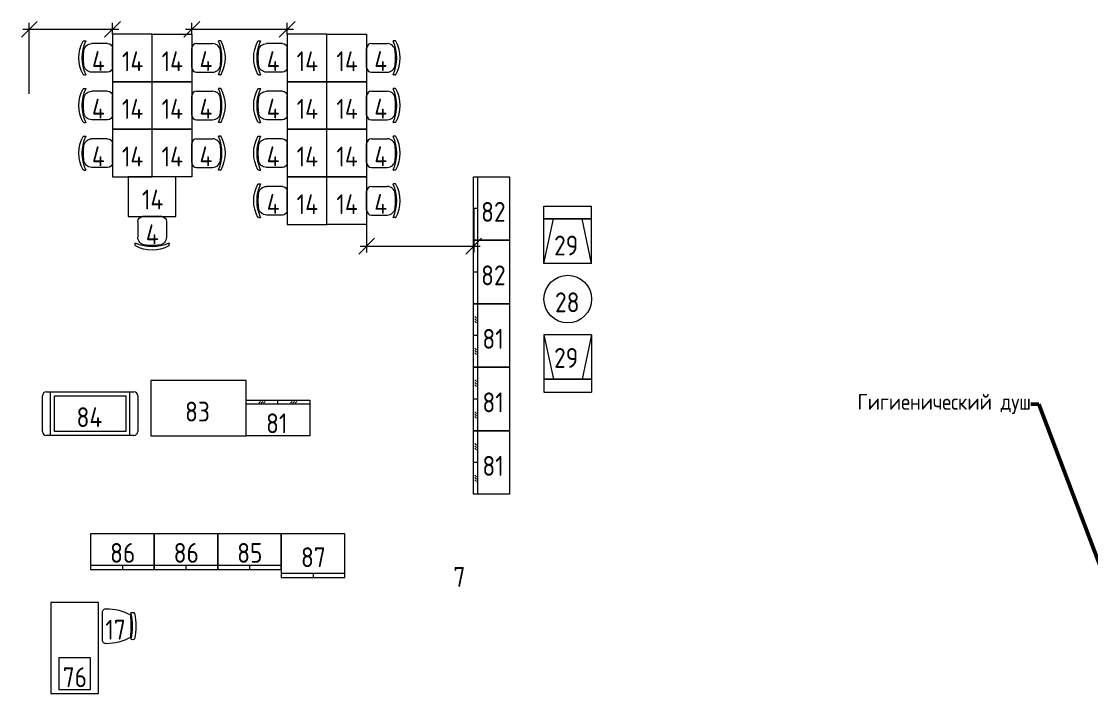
# Model space of a CAD drawing. Header units: millimetres. Extents: x 3050 to 430575, y -569542 to 36130.
# Drawn here: x 273668 to 287127, y -470705 to -462236 of the extents above; entities that cross this region are included whole.
import ezdxf
from ezdxf import colors
from ezdxf.entities.mleader import LeaderData, LeaderLine
from ezdxf.math import Vec2, Vec3

# ---------------------------------------------------------------- set-up
doc = ezdxf.new("R2010")
doc.units = ezdxf.units.MM
for name, color, linetype, lineweight in [('ТХ', 5, 'Continuous', 5), ('ТХ_КР ЗАДАНИЕ', 251, 'Continuous', 13), ('Уточнения', 210, 'Continuous', 20)]:
    doc.layers.add(name, color=color, linetype=linetype, lineweight=lineweight)
doc.layers.add('ТХ_№ПОЗ', color=7, linetype='Continuous')
doc.styles.add('GOST Common_1', font='GOST_Common.ttf', dxfattribs={"width": 0.9, "height": 350})
doc.styles.add('GOST Common_2', font='GOST_Common.ttf', dxfattribs={"width": 0.9, "height": 250})
doc.styles.add('GOST Common_3', font='GOST_Common.ttf', dxfattribs={"width": 0.9, "height": 2.5})
doc.dimstyles.new('TX-100', dxfattribs={"dimtxt": 200, "dimasz": 200, "dimexe": 80, "dimexo": 0, "dimgap": 50, "dimtad": 1, "dimtoh": 1, "dimdec": 0, "dimrnd": 10, "dimzin": 12, "dimtxsty": 'GOST Common_3', "dimblk": 'OBLIQUE', "dimcen": 1.5, "dimdle": 80, "dimclrd": 256, "dimclre": 256, "dimclrt": 256, "dimadec": 0, "dimazin": 0, "dimtfac": 1, "dimtdec": 0, "dimtmove": 0, "dimatfit": 3, "dimfxl": 1, "dimlwd": -1, "dimlwe": 15, "dimarcsym": 0})

# ---------------------------------------------------------------- blocks, each defined once
blk = doc.blocks.new('Шкаф для приборов')
at = {"layer": 'ТХ'}
for p, q in [((196627, 4650), (196627, 3850)), ((196627, 4250), (196577, 4250))]:
    blk.add_line(p, q, dxfattribs=at)
blk.add_lwpolyline([(196577, 3850), (196577, 4650), (197027, 4650), (197027, 3850)], close=True, dxfattribs=at)
blk = doc.blocks.new('Шкаф стекло')
at = {"layer": 'ТХ'}
for p, q in [((196627, 3681), (196627, 2881)), ((196592, 3521), (196613, 3500)), ((196592, 3491), (196613, 3470)), ((196592, 3461), (196613, 3440)), ((196627, 3281), (196577, 3281)), ((196592, 3121), (196613, 3100)), ((196592, 3091), (196613, 3070)), ((196592, 3061), (196613, 3040))]:
    blk.add_line(p, q, dxfattribs=at)
blk.add_lwpolyline([(196577, 2881), (196577, 3681), (197027, 3681), (197027, 2881)], close=True, dxfattribs=at)
blk = doc.blocks.new('Стол пристенный')
at = {"layer": 'ТХ'}
blk.add_lwpolyline([(196208, 2846), (196908, 2846), (196908, 4046), (196208, 4046)], close=True, dxfattribs=at)
blk = doc.blocks.new('Мобильный класс')
at = {"layer": 'ТХ'}
for p, q in [((196172, 4596), (196722, 4596)), ((196172, 3596), (196722, 3596))]:
    blk.add_line(p, q, dxfattribs=at)
for points in [[(196172, 3546), (196172, 4646)], [(196222, 4696), (196672, 4696)], [(196722, 4646), (196722, 3546)], [(196672, 3496), (196222, 3496)]]:
    blk.add_lwpolyline(points, dxfattribs=at)
blk.add_lwpolyline([(196222, 4546), (196672, 4546), (196672, 3646), (196222, 3646)], close=True, dxfattribs=at)
for centre, start, end in [((196222, 4646), 90, 180), ((196672, 4646), 0, 90), ((196222, 3546), 180, 270), ((196672, 3546), 270, 0)]:
    blk.add_arc(centre, 50, start, end, dxfattribs=at)
blk = doc.blocks.new('A$C5e6b74da')
for p, q in [((0, 0), (0, 720)), ((600, 720), (0, 720)), ((600, 0), (600, 720)), ((600, 0), (600, 720)), ((0, 0), (121, 560)), ((600, 560), (0, 560)), ((0, 0), (121, 560)), ((0, 560), (600, 560)), ((600, 0), (479, 560)), ((600, 0), (479, 560)), ((0, 0), (600, 0)), ((0, 0), (600, 0))]:
    blk.add_line(p, q)
blk = doc.blocks.new('Стул ученич штабелир №5-7')
at = {"color": 0, "linetype": 'ByBlock', "lineweight": -2}
for p, q in [((-120, 0), (120, 0)), ((-120, 0), (120, 0)), ((-180, -60), (-180, -260)), ((-180, -60), (-180, -260)), ((180, -60), (180, -260)), ((180, -60), (180, -260)), ((-213, -359), (-213, -337)), ((-213, -359), (-213, -337)), ((214, -359), (214, -337)), ((214, -359), (214, -337))]:
    blk.add_line(p, q, dxfattribs=at)
for centre, radius, start, end in [((-120, -60), 60, 90, 180), ((-120, -60), 60, 90, 180), ((120, -60), 60, 0, 90), ((120, -60), 60, 0, 90), ((-80, -260), 100, 180, 264.2584), ((-80, -260), 100, 180, 264.2584), ((80, -260), 100, 275.7416, 0), ((80, -260), 100, 275.7416, 0), ((-210, -337), 3, 63.8978, 180), ((-210, -337), 3, 63.8978, 180), ((-203, -359), 10, 180, 238.0683), ((-203, -359), 10, 180, 238.0683), ((0, 142), 521, 246.3195, 293.6805), ((0, 142), 521, 246.3195, 293.6805), ((0, 9), 431, 240.9917, 299.0083), ((0, 9), 431, 240.9917, 299.0083), ((0, 436), 800, 263.247, 276.753), ((0, 436), 800, 263.247, 276.753), ((211, -337), 3, 0, 116.1022), ((211, -337), 3, 0, 116.1022), ((204, -359), 10, 301.9317, 0), ((204, -359), 10, 301.9317, 0)]:
    blk.add_arc(centre, radius, start, end, dxfattribs=at)
blk = doc.blocks.new('Стол ученич с возможностью объединения №5-7')
blk.add_lwpolyline([(600, 0), (0, 0), (0, 500), (600, 500)], close=True)
blk = doc.blocks.new('Кресло без подлокотников')
at = {"linetype": 'Continuous'}
blk.add_line((185438, 1394), (185438, 1744), dxfattribs=at)
for centre, radius, start, end in [((185389, 1165), 624, 89.878, 119.1059), ((185393, 1744), 45.4, 359.2519, 92.1866), ((185764, 1569), 748, 167.602, 192.3978), ((185057, 1714), 28.1, 34.2901, 145.7096), ((185810, 1569), 748, 167.602, 192.3978), ((186842, 1569), 1762, 175.3938, 184.6546), ((185057, 1425), 28.1, 214.2915, 325.7083), ((185389, 1972), 624, 240.9068, 270.1215), ((185393, 1393), 45.4, 267.8135, 0.7479)]:
    blk.add_arc(centre, radius, start, end, dxfattribs=at)
blk = doc.blocks.new('Шкаф для одежды')
at = {"layer": 'ТХ'}
for p, q in [((187015, -941), (187015, -1741)), ((187015, -1341), (186965, -1341))]:
    blk.add_line(p, q, dxfattribs=at)
blk.add_lwpolyline([(186965, -1741), (186965, -941), (187515, -941), (187515, -1741)], close=True, dxfattribs=at)
blk = doc.blocks.new('_Oblique')
at = {"color": 0, "linetype": 'ByBlock', "lineweight": -2}
blk.add_line((-0.5, -0.5), (0.5, 0.5), dxfattribs=at)
blk = doc.blocks.new('*D12142')
at = {"layer": 'Defpoints', "color": 0, "transparency": 16777216}
for p in [(474599, -279016), (474599, -279076), (473553, -279829)]:
    blk.add_point(p, dxfattribs=at)
at = {"layer": 'ТХ', "lineweight": 15, "transparency": 16777216}
for p, q in [((473553, -279829), (473553, -278936)), ((474599, -279076), (474599, -278936))]:
    blk.add_line(p, q, dxfattribs=at)
at = {"layer": 'ТХ', "transparency": 16777216}
blk.add_line((473473, -279016), (474679, -279016), dxfattribs=at)
at = {"layer": 'ТХ', "transparency": 16777216, "xscale": 200, "yscale": 200, "zscale": 200, "rotation": 180}
blk.add_blockref('_Oblique', (473553, -279016), dxfattribs=at)
at = {"layer": 'ТХ', "transparency": 16777216, "xscale": 200, "yscale": 200, "zscale": 200}
blk.add_blockref('_Oblique', (474599, -279016), dxfattribs=at)
at = {"layer": 'ТХ', "transparency": 16777216, "insert": (474076, -278964), "char_height": 2.5, "attachment_point": 5, "style": 'GOST Common_3'}
blk.add_mtext('1050', dxfattribs=at)
blk = doc.blocks.new('*D12143')
at = {"layer": 'Defpoints', "color": 0, "transparency": 16777216}
for p in [(475599, -279076), (476799, -279016), (476799, -279076)]:
    blk.add_point(p, dxfattribs=at)
at = {"layer": 'ТХ', "lineweight": 15, "transparency": 16777216}
for p, q in [((475599, -279076), (475599, -278936)), ((476799, -279076), (476799, -278936))]:
    blk.add_line(p, q, dxfattribs=at)
at = {"layer": 'ТХ', "transparency": 16777216}
blk.add_line((475519, -279016), (476879, -279016), dxfattribs=at)
at = {"layer": 'ТХ', "transparency": 16777216, "xscale": 200, "yscale": 200, "zscale": 200, "rotation": 180}
blk.add_blockref('_Oblique', (475599, -279016), dxfattribs=at)
at = {"layer": 'ТХ', "transparency": 16777216, "xscale": 200, "yscale": 200, "zscale": 200}
blk.add_blockref('_Oblique', (476799, -279016), dxfattribs=at)
at = {"layer": 'ТХ', "transparency": 16777216, "insert": (476199, -278964), "char_height": 2.5, "attachment_point": 5, "style": 'GOST Common_3'}
blk.add_mtext('1200', dxfattribs=at)
blk = doc.blocks.new('*D12144')
at = {"layer": 'Defpoints', "color": 0, "transparency": 16777216}
for p in [(479146, -281274), (477799, -281476), (479146, -281749)]:
    blk.add_point(p, dxfattribs=at)
at = {"layer": 'ТХ', "lineweight": 15, "transparency": 16777216}
for p, q in [((479146, -281274), (479146, -281829)), ((477799, -281476), (477799, -281829))]:
    blk.add_line(p, q, dxfattribs=at)
at = {"layer": 'ТХ', "transparency": 16777216}
blk.add_line((477719, -281749), (479226, -281749), dxfattribs=at)
at = {"layer": 'ТХ', "transparency": 16777216, "xscale": 200, "yscale": 200, "zscale": 200, "rotation": 180}
blk.add_blockref('_Oblique', (477799, -281749), dxfattribs=at)
at = {"layer": 'ТХ', "transparency": 16777216, "xscale": 200, "yscale": 200, "zscale": 200}
blk.add_blockref('_Oblique', (479146, -281749), dxfattribs=at)
at = {"layer": 'ТХ', "transparency": 16777216, "insert": (478472, -281697), "char_height": 2.5, "attachment_point": 5, "style": 'GOST Common_3'}
blk.add_mtext('1350', dxfattribs=at)
blk = doc.blocks.new('_Dot')
at = {"color": 0, "linetype": 'ByBlock', "lineweight": -2}
blk.add_line((-0.5, 0), (-1, 0), dxfattribs=at)
at = {"color": 0, "linetype": 'ByBlock', "const_width": 0.5}
blk.add_lwpolyline([(-0.25, 0, 1), (0.25, 0, 1)], format="xyb", close=True, dxfattribs=at)
blk = doc.blocks.new('ТХ1 4 этаж')
at = {"layer": 'ТХ'}
for points in [[(474423.3, -287385.1), (474423.3, -286235.1), (473823.3, -286235.1), (473823.3, -287385.1)], [(474323.3, -287335.1), (474323.3, -286935.1), (473923.3, -286935.1), (473923.3, -287335.1)]]:
    blk.add_lwpolyline(points, close=True, dxfattribs=at)
at = {"layer": 'ТХ', "lineweight": 0}
blk.add_circle((480330.9, -282415.1), 300, dxfattribs=at)
at = {"layer": 'ТХ', "lineweight": 0, "xscale": -1, "rotation": 270}
for name, p in [('Стол ученич с возможностью объединения №5-7', (474598.9, -279675.7)), ('Стол ученич с возможностью объединения №5-7', (476798.9, -279675.7)), ('Стул ученич штабелир №5-7', (474598.9, -279375.7)), ('Стул ученич штабелир №5-7', (476798.9, -279375.7)), ('Стул ученич штабелир №5-7', (474598.9, -279975.7)), ('Стол ученич с возможностью объединения №5-7', (474598.9, -280275.7)), ('Стул ученич штабелир №5-7', (476798.9, -279975.7)), ('Стол ученич с возможностью объединения №5-7', (476798.9, -280275.7)), ('Стол ученич с возможностью объединения №5-7', (474598.9, -280875.7)), ('Стол ученич с возможностью объединения №5-7', (476798.9, -280875.7)), ('Стул ученич штабелир №5-7', (474598.9, -280575.7)), ('Стул ученич штабелир №5-7', (476798.9, -280575.7)), ('Стул ученич штабелир №5-7', (476798.9, -281175.7)), ('Стол ученич с возможностью объединения №5-7', (476798.9, -281475.7))]:
    blk.add_blockref(name, p, dxfattribs=at)
at = {"layer": 'ТХ', "lineweight": 0}
for name, p, rotation in [('Стол ученич с возможностью объединения №5-7', (475598.9, -279675.7), 90), ('Стол ученич с возможностью объединения №5-7', (477798.9, -279675.7), 90), ('Стул ученич штабелир №5-7', (475598.9, -279375.7), 90), ('Стул ученич штабелир №5-7', (477798.9, -279375.7), 90), ('Стол ученич с возможностью объединения №5-7', (475598.9, -280275.7), 90), ('Стул ученич штабелир №5-7', (475598.9, -279975.7), 90), ('Стол ученич с возможностью объединения №5-7', (477798.9, -280275.7), 90), ('Стул ученич штабелир №5-7', (477798.9, -279975.7), 90), ('Стол ученич с возможностью объединения №5-7', (475598.9, -280875.7), 90), ('Стол ученич с возможностью объединения №5-7', (477798.9, -280875.7), 90), ('Стул ученич штабелир №5-7', (475598.9, -280575.7), 90), ('Стул ученич штабелир №5-7', (477798.9, -280575.7), 90), ('Стол ученич с возможностью объединения №5-7', (477798.9, -281475.7), 90), ('Стул ученич штабелир №5-7', (477798.9, -281175.7), 90), ('A$C5e6b74da', (480630.9, -282865.1), 180)]:
    blk.add_blockref(name, p, dxfattribs=dict(at, rotation=rotation))
at = {"layer": 'ТХ', "lineweight": 0, "xscale": -1}
for name, p in [('Стол ученич с возможностью объединения №5-7', (475398.9, -281375.7)), ('A$C5e6b74da', (480630.9, -281965.1)), ('Стул ученич штабелир №5-7', (475098.9, -281375.7))]:
    blk.add_blockref(name, p, dxfattribs=at)
at = {"layer": 'ТХ'}
for name, p in [('Шкаф для приборов', (282568.7, -285524.2)), ('Шкаф для приборов', (282568.7, -286324.2)), ('Шкаф стекло', (282568.7, -286154.4)), ('Шкаф стекло', (282568.7, -286954.4)), ('Шкаф стекло', (282568.7, -287754.4))]:
    blk.add_blockref(name, p, dxfattribs=at)
for name, p, rotation in [('Стол пристенный', (472235.7, -87230.6), 270), ('Мобильный класс', (478414.2, -480304.6), 90), ('Шкаф стекло', (473401.2, -87111.5), 270)]:
    blk.add_blockref(name, p, dxfattribs=dict(at, rotation=rotation))
at = {"layer": 'ТХ', "xscale": -1, "rotation": 270}
for name, p in [('Шкаф для приборов', (470474.5, -482398.7)), ('Шкаф для приборов', (471274.5, -482398.7)), ('Шкаф для приборов', (472074.5, -482398.7)), ('Шкаф для одежды', (478465.9, -472886.4))]:
    blk.add_blockref(name, p, dxfattribs=at)
at = {"layer": 'ТХ', "xscale": -1}
blk.add_blockref('Кресло без подлокотников', (659911.3, -288103.8), dxfattribs=at)
at = {"layer": 'ТХ_№ПОЗ', "char_height": 250, "width": 595, "attachment_point": 5, "line_spacing_factor": 1.139951, "style": 'GOST Common_2'}
for s, insert in [('\\pxt4.23333,8.46667,12.7,16.93333,21.16667,25.4,29.63333,33.86667,38.1,42.33333,46.56667,50.8,55.03333,59.26667,63.5,67.73333,71.96667,76.2,80.43333,84.66667,88.9,93.13333,97.36667,101.6,105.83333,110.06667,114.3,118.53333,122.76667,127,131.23333,135.46667;4', (474421.8, -279415.8)), ('\\pxt4.23333,8.46667,12.7,16.93333,21.16667,25.4,29.63333,33.86667,38.1,42.33333,46.56667,50.8,55.03333,59.26667,63.5,67.73333,71.96667,76.2,80.43333,84.66667,88.9,93.13333,97.36667,101.6,105.83333,110.06667,114.3,118.53333,122.76667,127,131.23333,135.46667;14', (474852.3, -279419)), ('\\pxt4.23333,8.46667,12.7,16.93333,21.16667,25.4,29.63333,33.86667,38.1,42.33333,46.56667,50.8,55.03333,59.26667,63.5,67.73333,71.96667,76.2,80.43333,84.66667,88.9,93.13333,97.36667,101.6,105.83333,110.06667,114.3,118.53333,122.76667,127,131.23333,135.46667;14', (475352.3, -279419)), ('\\pxt4.23333,8.46667,12.7,16.93333,21.16667,25.4,29.63333,33.86667,38.1,42.33333,46.56667,50.8,55.03333,59.26667,63.5,67.73333,71.96667,76.2,80.43333,84.66667,88.9,93.13333,97.36667,101.6,105.83333,110.06667,114.3,118.53333,122.76667,127,131.23333,135.46667;4', (475776.1, -279415.8)), ('\\pxt4.23333,8.46667,12.7,16.93333,21.16667,25.4,29.63333,33.86667,38.1,42.33333,46.56667,50.8,55.03333,59.26667,63.5,67.73333,71.96667,76.2,80.43333,84.66667,88.9,93.13333,97.36667,101.6,105.83333,110.06667,114.3,118.53333,122.76667,127,131.23333,135.46667;4', (476621.8, -279415.8)), ('\\pxt4.23333,8.46667,12.7,16.93333,21.16667,25.4,29.63333,33.86667,38.1,42.33333,46.56667,50.8,55.03333,59.26667,63.5,67.73333,71.96667,76.2,80.43333,84.66667,88.9,93.13333,97.36667,101.6,105.83333,110.06667,114.3,118.53333,122.76667,127,131.23333,135.46667;14', (477052.3, -279419)), ('\\pxt4.23333,8.46667,12.7,16.93333,21.16667,25.4,29.63333,33.86667,38.1,42.33333,46.56667,50.8,55.03333,59.26667,63.5,67.73333,71.96667,76.2,80.43333,84.66667,88.9,93.13333,97.36667,101.6,105.83333,110.06667,114.3,118.53333,122.76667,127,131.23333,135.46667;14', (477552.3, -279419)), ('\\pxt4.23333,8.46667,12.7,16.93333,21.16667,25.4,29.63333,33.86667,38.1,42.33333,46.56667,50.8,55.03333,59.26667,63.5,67.73333,71.96667,76.2,80.43333,84.66667,88.9,93.13333,97.36667,101.6,105.83333,110.06667,114.3,118.53333,122.76667,127,131.23333,135.46667;4', (477976.1, -279415.8)), ('\\pxt4.23333,8.46667,12.7,16.93333,21.16667,25.4,29.63333,33.86667,38.1,42.33333,46.56667,50.8,55.03333,59.26667,63.5,67.73333,71.96667,76.2,80.43333,84.66667,88.9,93.13333,97.36667,101.6,105.83333,110.06667,114.3,118.53333,122.76667,127,131.23333,135.46667;4', (474421.8, -280015.8)), ('\\pxt4.23333,8.46667,12.7,16.93333,21.16667,25.4,29.63333,33.86667,38.1,42.33333,46.56667,50.8,55.03333,59.26667,63.5,67.73333,71.96667,76.2,80.43333,84.66667,88.9,93.13333,97.36667,101.6,105.83333,110.06667,114.3,118.53333,122.76667,127,131.23333,135.46667;14', (474852.3, -280019)), ('\\pxt4.23333,8.46667,12.7,16.93333,21.16667,25.4,29.63333,33.86667,38.1,42.33333,46.56667,50.8,55.03333,59.26667,63.5,67.73333,71.96667,76.2,80.43333,84.66667,88.9,93.13333,97.36667,101.6,105.83333,110.06667,114.3,118.53333,122.76667,127,131.23333,135.46667;14', (475352.3, -280019)), ('\\pxt4.23333,8.46667,12.7,16.93333,21.16667,25.4,29.63333,33.86667,38.1,42.33333,46.56667,50.8,55.03333,59.26667,63.5,67.73333,71.96667,76.2,80.43333,84.66667,88.9,93.13333,97.36667,101.6,105.83333,110.06667,114.3,118.53333,122.76667,127,131.23333,135.46667;4', (475776.1, -280015.8)), ('\\pxt4.23333,8.46667,12.7,16.93333,21.16667,25.4,29.63333,33.86667,38.1,42.33333,46.56667,50.8,55.03333,59.26667,63.5,67.73333,71.96667,76.2,80.43333,84.66667,88.9,93.13333,97.36667,101.6,105.83333,110.06667,114.3,118.53333,122.76667,127,131.23333,135.46667;4', (476621.8, -280015.8)), ('\\pxt4.23333,8.46667,12.7,16.93333,21.16667,25.4,29.63333,33.86667,38.1,42.33333,46.56667,50.8,55.03333,59.26667,63.5,67.73333,71.96667,76.2,80.43333,84.66667,88.9,93.13333,97.36667,101.6,105.83333,110.06667,114.3,118.53333,122.76667,127,131.23333,135.46667;14', (477052.3, -280019)), ('\\pxt4.23333,8.46667,12.7,16.93333,21.16667,25.4,29.63333,33.86667,38.1,42.33333,46.56667,50.8,55.03333,59.26667,63.5,67.73333,71.96667,76.2,80.43333,84.66667,88.9,93.13333,97.36667,101.6,105.83333,110.06667,114.3,118.53333,122.76667,127,131.23333,135.46667;14', (477552.3, -280019)), ('\\pxt4.23333,8.46667,12.7,16.93333,21.16667,25.4,29.63333,33.86667,38.1,42.33333,46.56667,50.8,55.03333,59.26667,63.5,67.73333,71.96667,76.2,80.43333,84.66667,88.9,93.13333,97.36667,101.6,105.83333,110.06667,114.3,118.53333,122.76667,127,131.23333,135.46667;4', (477976.1, -280015.8)), ('\\pxt4.23333,8.46667,12.7,16.93333,21.16667,25.4,29.63333,33.86667,38.1,42.33333,46.56667,50.8,55.03333,59.26667,63.5,67.73333,71.96667,76.2,80.43333,84.66667,88.9,93.13333,97.36667,101.6,105.83333,110.06667,114.3,118.53333,122.76667,127,131.23333,135.46667;4', (474421.8, -280615.8)), ('\\pxt4.23333,8.46667,12.7,16.93333,21.16667,25.4,29.63333,33.86667,38.1,42.33333,46.56667,50.8,55.03333,59.26667,63.5,67.73333,71.96667,76.2,80.43333,84.66667,88.9,93.13333,97.36667,101.6,105.83333,110.06667,114.3,118.53333,122.76667,127,131.23333,135.46667;14', (474852.3, -280619)), ('\\pxt4.23333,8.46667,12.7,16.93333,21.16667,25.4,29.63333,33.86667,38.1,42.33333,46.56667,50.8,55.03333,59.26667,63.5,67.73333,71.96667,76.2,80.43333,84.66667,88.9,93.13333,97.36667,101.6,105.83333,110.06667,114.3,118.53333,122.76667,127,131.23333,135.46667;14', (475352.3, -280619)), ('\\pxt4.23333,8.46667,12.7,16.93333,21.16667,25.4,29.63333,33.86667,38.1,42.33333,46.56667,50.8,55.03333,59.26667,63.5,67.73333,71.96667,76.2,80.43333,84.66667,88.9,93.13333,97.36667,101.6,105.83333,110.06667,114.3,118.53333,122.76667,127,131.23333,135.46667;4', (475776.1, -280615.8)), ('\\pxt4.23333,8.46667,12.7,16.93333,21.16667,25.4,29.63333,33.86667,38.1,42.33333,46.56667,50.8,55.03333,59.26667,63.5,67.73333,71.96667,76.2,80.43333,84.66667,88.9,93.13333,97.36667,101.6,105.83333,110.06667,114.3,118.53333,122.76667,127,131.23333,135.46667;4', (476621.8, -280615.8)), ('\\pxt4.23333,8.46667,12.7,16.93333,21.16667,25.4,29.63333,33.86667,38.1,42.33333,46.56667,50.8,55.03333,59.26667,63.5,67.73333,71.96667,76.2,80.43333,84.66667,88.9,93.13333,97.36667,101.6,105.83333,110.06667,114.3,118.53333,122.76667,127,131.23333,135.46667;14', (477052.3, -280619)), ('\\pxt4.23333,8.46667,12.7,16.93333,21.16667,25.4,29.63333,33.86667,38.1,42.33333,46.56667,50.8,55.03333,59.26667,63.5,67.73333,71.96667,76.2,80.43333,84.66667,88.9,93.13333,97.36667,101.6,105.83333,110.06667,114.3,118.53333,122.76667,127,131.23333,135.46667;14', (477552.3, -280619)), ('\\pxt4.23333,8.46667,12.7,16.93333,21.16667,25.4,29.63333,33.86667,38.1,42.33333,46.56667,50.8,55.03333,59.26667,63.5,67.73333,71.96667,76.2,80.43333,84.66667,88.9,93.13333,97.36667,101.6,105.83333,110.06667,114.3,118.53333,122.76667,127,131.23333,135.46667;4', (477976.1, -280615.8)), ('\\pxt4.23333,8.46667,12.7,16.93333,21.16667,25.4,29.63333,33.86667,38.1,42.33333,46.56667,50.8,55.03333,59.26667,63.5,67.73333,71.96667,76.2,80.43333,84.66667,88.9,93.13333,97.36667,101.6,105.83333,110.06667,114.3,118.53333,122.76667,127,131.23333,135.46667;14', (475105.1, -281160.3)), ('\\pxt4.23333,8.46667,12.7,16.93333,21.16667,25.4,29.63333,33.86667,38.1,42.33333,46.56667,50.8,55.03333,59.26667,63.5,67.73333,71.96667,76.2,80.43333,84.66667,88.9,93.13333,97.36667,101.6,105.83333,110.06667,114.3,118.53333,122.76667,127,131.23333,135.46667;4', (476621.8, -281215.8)), ('\\pxt4.23333,8.46667,12.7,16.93333,21.16667,25.4,29.63333,33.86667,38.1,42.33333,46.56667,50.8,55.03333,59.26667,63.5,67.73333,71.96667,76.2,80.43333,84.66667,88.9,93.13333,97.36667,101.6,105.83333,110.06667,114.3,118.53333,122.76667,127,131.23333,135.46667;14', (477052.3, -281219)), ('\\pxt4.23333,8.46667,12.7,16.93333,21.16667,25.4,29.63333,33.86667,38.1,42.33333,46.56667,50.8,55.03333,59.26667,63.5,67.73333,71.96667,76.2,80.43333,84.66667,88.9,93.13333,97.36667,101.6,105.83333,110.06667,114.3,118.53333,122.76667,127,131.23333,135.46667;14', (477552.3, -281219)), ('\\pxt4.23333,8.46667,12.7,16.93333,21.16667,25.4,29.63333,33.86667,38.1,42.33333,46.56667,50.8,55.03333,59.26667,63.5,67.73333,71.96667,76.2,80.43333,84.66667,88.9,93.13333,97.36667,101.6,105.83333,110.06667,114.3,118.53333,122.76667,127,131.23333,135.46667;4', (477976.1, -281215.8)), ('\\pxt4.23333,8.46667,12.7,16.93333,21.16667,25.4,29.63333,33.86667,38.1,42.33333,46.56667,50.8,55.03333,59.26667,63.5,67.73333,71.96667,76.2,80.43333,84.66667,88.9,93.13333,97.36667,101.6,105.83333,110.06667,114.3,118.53333,122.76667,127,131.23333,135.46667;82', (479393.9, -281315.7)), ('\\pxt4.23333,8.46667,12.7,16.93333,21.16667,25.4,29.63333,33.86667,38.1,42.33333,46.56667,50.8,55.03333,59.26667,63.5,67.73333,71.96667,76.2,80.43333,84.66667,88.9,93.13333,97.36667,101.6,105.83333,110.06667,114.3,118.53333,122.76667,127,131.23333,135.46667;4', (475100.3, -281598.4)), ('\\pxt4.23333,8.46667,12.7,16.93333,21.16667,25.4,29.63333,33.86667,38.1,42.33333,46.56667,50.8,55.03333,59.26667,63.5,67.73333,71.96667,76.2,80.43333,84.66667,88.9,93.13333,97.36667,101.6,105.83333,110.06667,114.3,118.53333,122.76667,127,131.23333,135.46667;29', (480310.9, -281740)), ('\\pxt4.23333,8.46667,12.7,16.93333,21.16667,25.4,29.63333,33.86667,38.1,42.33333,46.56667,50.8,55.03333,59.26667,63.5,67.73333,71.96667,76.2,80.43333,84.66667,88.9,93.13333,97.36667,101.6,105.83333,110.06667,114.3,118.53333,122.76667,127,131.23333,135.46667;82', (479393.9, -282115.7)), ('\\pxt4.23333,8.46667,12.7,16.93333,21.16667,25.4,29.63333,33.86667,38.1,42.33333,46.56667,50.8,55.03333,59.26667,63.5,67.73333,71.96667,76.2,80.43333,84.66667,88.9,93.13333,97.36667,101.6,105.83333,110.06667,114.3,118.53333,122.76667,127,131.23333,135.46667;28', (480324.1, -282455)), ('\\pxt4.23333,8.46667,12.7,16.93333,21.16667,25.4,29.63333,33.86667,38.1,42.33333,46.56667,50.8,55.03333,59.26667,63.5,67.73333,71.96667,76.2,80.43333,84.66667,88.9,93.13333,97.36667,101.6,105.83333,110.06667,114.3,118.53333,122.76667,127,131.23333,135.46667;81', (479390.5, -282915.7)), ('\\pxt4.23333,8.46667,12.7,16.93333,21.16667,25.4,29.63333,33.86667,38.1,42.33333,46.56667,50.8,55.03333,59.26667,63.5,67.73333,71.96667,76.2,80.43333,84.66667,88.9,93.13333,97.36667,101.6,105.83333,110.06667,114.3,118.53333,122.76667,127,131.23333,135.46667;29', (480310.9, -283155.7)), ('\\pxt4.23333,8.46667,12.7,16.93333,21.16667,25.4,29.63333,33.86667,38.1,42.33333,46.56667,50.8,55.03333,59.26667,63.5,67.73333,71.96667,76.2,80.43333,84.66667,88.9,93.13333,97.36667,101.6,105.83333,110.06667,114.3,118.53333,122.76667,127,131.23333,135.46667;81', (479390.5, -283715.7)), ('\\pxt4.23333,8.46667,12.7,16.93333,21.16667,25.4,29.63333,33.86667,38.1,42.33333,46.56667,50.8,55.03333,59.26667,63.5,67.73333,71.96667,76.2,80.43333,84.66667,88.9,93.13333,97.36667,101.6,105.83333,110.06667,114.3,118.53333,122.76667,127,131.23333,135.46667;84', (474309, -283902.5)), ('\\pxt4.23333,8.46667,12.7,16.93333,21.16667,25.4,29.63333,33.86667,38.1,42.33333,46.56667,50.8,55.03333,59.26667,63.5,67.73333,71.96667,76.2,80.43333,84.66667,88.9,93.13333,97.36667,101.6,105.83333,110.06667,114.3,118.53333,122.76667,127,131.23333,135.46667;83', (475669.4, -283832.3)), ('\\pxt4.23333,8.46667,12.7,16.93333,21.16667,25.4,29.63333,33.86667,38.1,42.33333,46.56667,50.8,55.03333,59.26667,63.5,67.73333,71.96667,76.2,80.43333,84.66667,88.9,93.13333,97.36667,101.6,105.83333,110.06667,114.3,118.53333,122.76667,127,131.23333,135.46667;81', (476667.1, -283979.5)), ('\\pxt4.23333,8.46667,12.7,16.93333,21.16667,25.4,29.63333,33.86667,38.1,42.33333,46.56667,50.8,55.03333,59.26667,63.5,67.73333,71.96667,76.2,80.43333,84.66667,88.9,93.13333,97.36667,101.6,105.83333,110.06667,114.3,118.53333,122.76667,127,131.23333,135.46667;81', (479390.5, -284515.7)), ('\\pxt4.23333,8.46667,12.7,16.93333,21.16667,25.4,29.63333,33.86667,38.1,42.33333,46.56667,50.8,55.03333,59.26667,63.5,67.73333,71.96667,76.2,80.43333,84.66667,88.9,93.13333,97.36667,101.6,105.83333,110.06667,114.3,118.53333,122.76667,127,131.23333,135.46667;86', (474728.3, -285612.1)), ('\\pxt4.23333,8.46667,12.7,16.93333,21.16667,25.4,29.63333,33.86667,38.1,42.33333,46.56667,50.8,55.03333,59.26667,63.5,67.73333,71.96667,76.2,80.43333,84.66667,88.9,93.13333,97.36667,101.6,105.83333,110.06667,114.3,118.53333,122.76667,127,131.23333,135.46667;86', (475528.3, -285612.1)), ('\\pxt4.23333,8.46667,12.7,16.93333,21.16667,25.4,29.63333,33.86667,38.1,42.33333,46.56667,50.8,55.03333,59.26667,63.5,67.73333,71.96667,76.2,80.43333,84.66667,88.9,93.13333,97.36667,101.6,105.83333,110.06667,114.3,118.53333,122.76667,127,131.23333,135.46667;85', (476328.3, -285612.1)), ('\\pxt4.23333,8.46667,12.7,16.93333,21.16667,25.4,29.63333,33.86667,38.1,42.33333,46.56667,50.8,55.03333,59.26667,63.5,67.73333,71.96667,76.2,80.43333,84.66667,88.9,93.13333,97.36667,101.6,105.83333,110.06667,114.3,118.53333,122.76667,127,131.23333,135.46667;87', (477128.3, -285666.9)), ('\\pxt4.23333,8.46667,12.7,16.93333,21.16667,25.4,29.63333,33.86667,38.1,42.33333,46.56667,50.8,55.03333,59.26667,63.5,67.73333,71.96667,76.2,80.43333,84.66667,88.9,93.13333,97.36667,101.6,105.83333,110.06667,114.3,118.53333,122.76667,127,131.23333,135.46667;7', (478965.8, -285915.1)), ('\\pxt4.23333,8.46667,12.7,16.93333,21.16667,25.4,29.63333,33.86667,38.1,42.33333,46.56667,50.8,55.03333,59.26667,63.5,67.73333,71.96667,76.2,80.43333,84.66667,88.9,93.13333,97.36667,101.6,105.83333,110.06667,114.3,118.53333,122.76667,127,131.23333,135.46667;17', (474638.1, -286579.7)), ('\\pxt4.23333,8.46667,12.7,16.93333,21.16667,25.4,29.63333,33.86667,38.1,42.33333,46.56667,50.8,55.03333,59.26667,63.5,67.73333,71.96667,76.2,80.43333,84.66667,88.9,93.13333,97.36667,101.6,105.83333,110.06667,114.3,118.53333,122.76667,127,131.23333,135.46667;76', (474125.4, -287178.8))]:
    blk.add_mtext(s, dxfattribs=dict(at, insert=insert))
at = {"layer": 'ТХ'}
for base, p1, p2, picture, middle in [((474598.9, -279015.7), (473553.1, -279828.8), (474598.9, -279075.7), '*D12142', (474076, -278964.5)), ((476798.9, -279015.7), (475598.9, -279075.7), (476798.9, -279075.7), '*D12143', (476198.9, -278964.5)), ((479146.1, -281748.6), (477798.9, -281475.7), (479146.1, -281273.8), '*D12144', (478472.5, -281697.3))]:
    dim = blk.add_linear_dim(base=base, p1=p1, p2=p2, dimstyle='TX-100', dxfattribs=at)
    dim.commit()
    dim.dimension.update_dxf_attribs({"geometry": picture, "text_midpoint": middle})
at = {"layer": 'ТХ_КР ЗАДАНИЕ', "lineweight": 0}
ml = blk.add_multileader_mtext('Standard', dxfattribs=at)
ml.set_content('Гигиенический душ', color=256, style='GOST Common_1')
ml.set_leader_properties()
ml.set_arrow_properties(name='DOT')
ml.build(insert=Vec2(0, 0))
ml.multileader.update_dxf_attribs({"dogleg_length": 100, "arrow_head_size": 100})
ctx = ml.context
ctx.base_point, ctx.char_height, ctx.arrow_head_size, ctx.landing_gap_size, ctx.plane_origin = Vec3(484100.9, -283738.6), 200, 100, 0.09, Vec3(499636.5, -281968.7)
ctx.text_align_type = 2
notes = []
notes.append((ctx, [(0, (1, 1, 0), (486260.7, -283738.6), (-1, 0), 100, [(5, [(487344.4, -286613.3)], 0, [])])]))
ctx.mtext.insert, ctx.mtext.alignment, ctx.mtext.flow_direction = Vec3(486160.7, -283608.6), 3, 5
for ctx, leaders in notes:
    for number, flags, end, landing, length, lines in leaders:
        leader = LeaderData()
        leader.index, (leader.has_last_leader_line, leader.has_dogleg_vector, leader.attachment_direction) = number, flags
        leader.last_leader_point, leader.dogleg_vector, leader.dogleg_length = Vec3(end), Vec3(landing), length
        for number, points, colour, breaks in lines:
            line = LeaderLine()
            line.index, line.vertices, line.color, line.breaks = number, Vec3.list(points), colors.encode_raw_color(colour), breaks
            leader.lines.append(line)
        ctx.leaders.append(leader)

msp = doc.modelspace()

# ---------------------------------------------------------------- block references
at = {"layer": 'Уточнения', "lineweight": 50}
msp.add_blockref('ТХ1 4 этаж', (-199784.75, -183319.8), dxfattribs=at)

doc.saveas('drawing.dxf')
